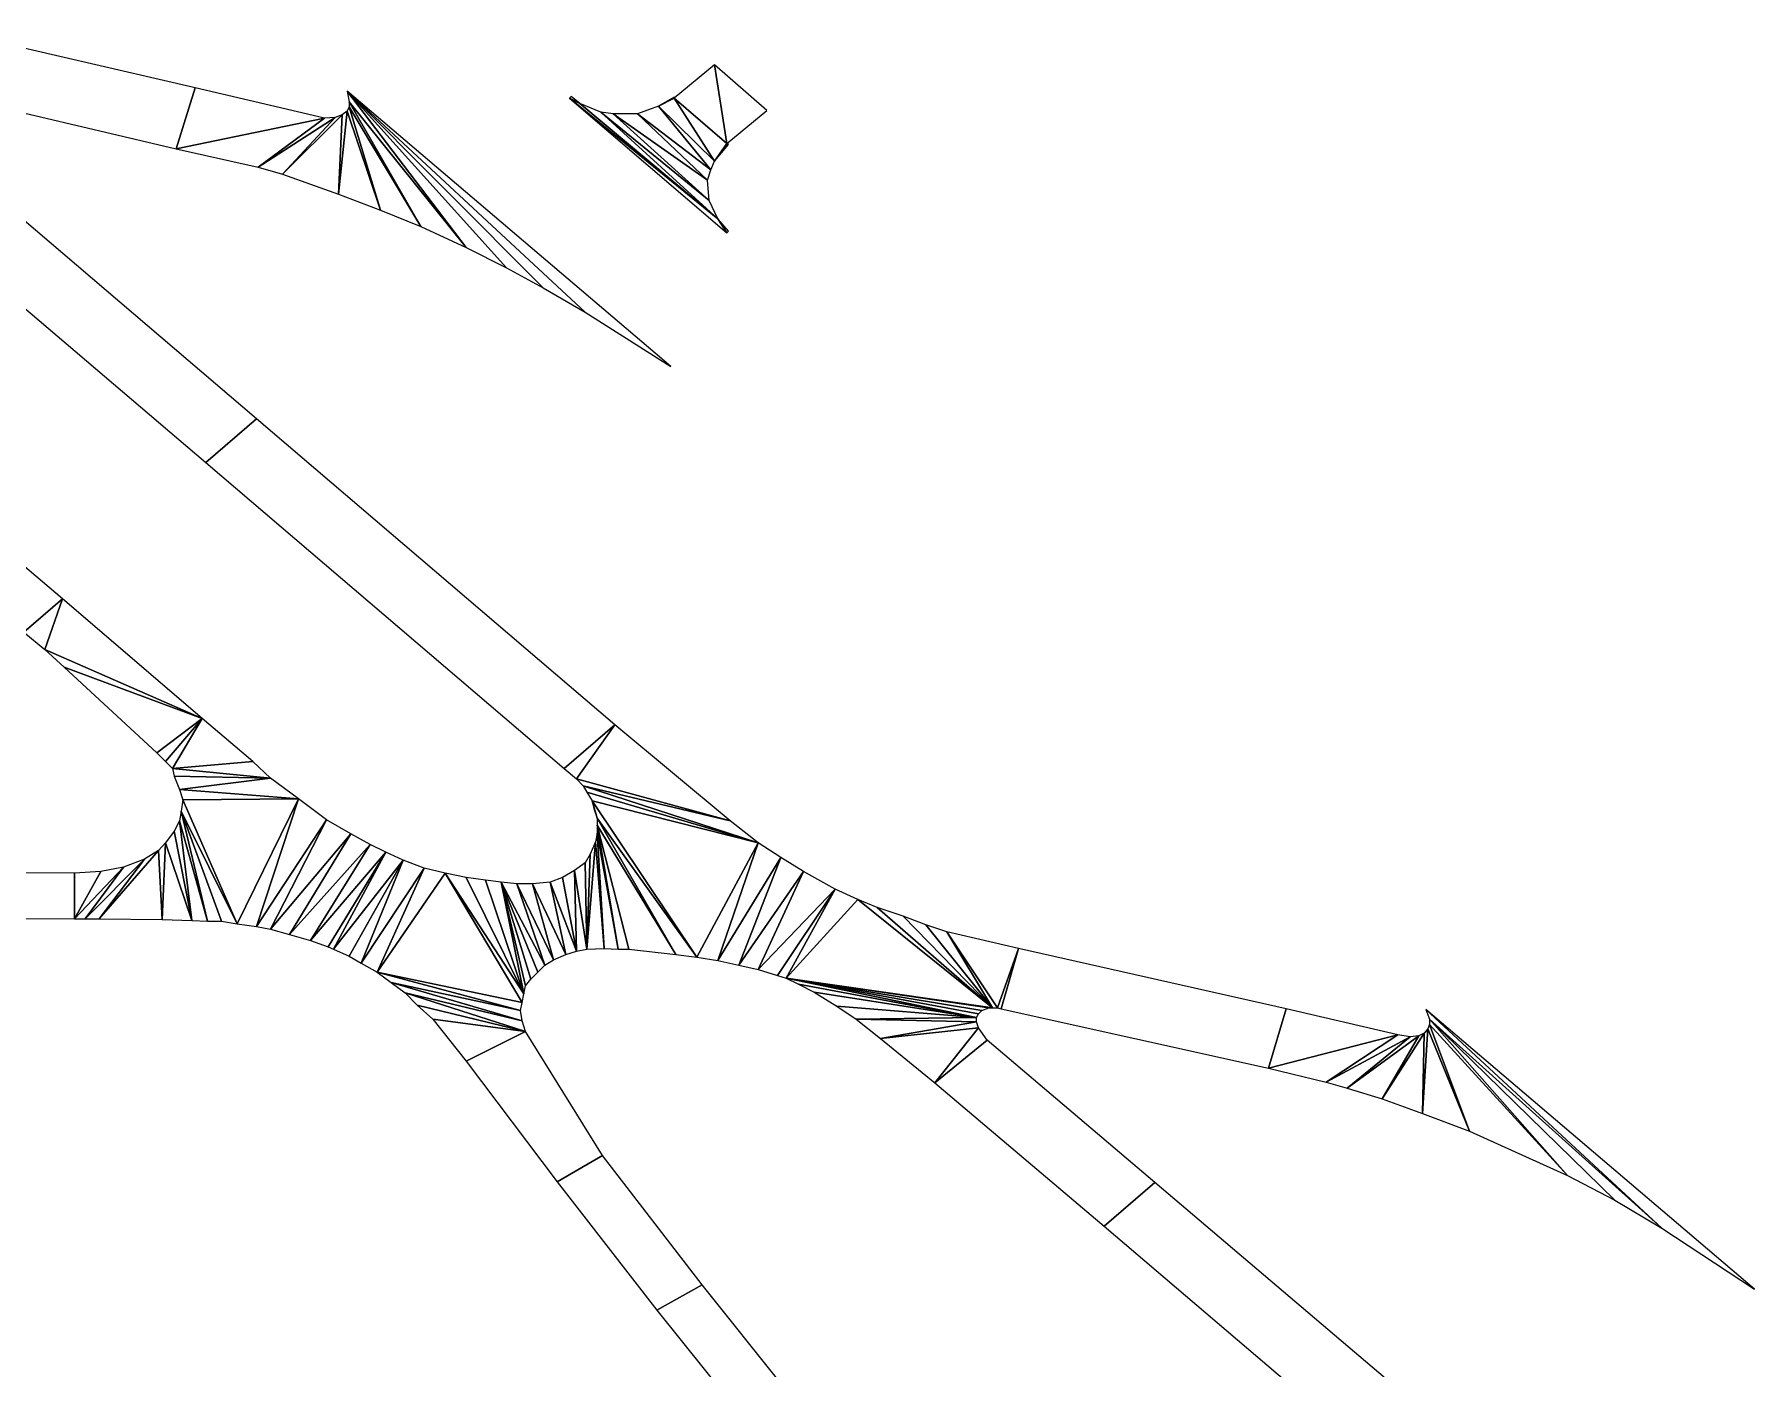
# Model space of a CAD drawing. Extents: x -35426929 to -35396731, y 11996534 to 12011444.
# Drawn here: x -35403262 to -35400522, y 12006600 to 12008725 of the extents above; entities that cross this region are included whole.
import ezdxf

# ---------------------------------------------------------------- set-up
doc = ezdxf.new("R2010")
doc.units = 0

msp = doc.modelspace()

# ---------------------------------------------------------------- linework, layer by layer
at = {"layer": 'mg_to_dxf', "color": 52}
for points in [[(-35403401.17, 12008629.28), (-35403036.45, 12008542.98), (-35403005.83, 12008640.42), (-35403373.33, 12008725.33)], [(-35403217.42, 12007826.08), (-35403217.42, 12007826.08), (-35404208.55, 12008668.26), (-35403278.67, 12007773.18)], [(-35402159.47, 12008551.33), (-35402159.47, 12008551.33), (-35402178.96, 12008676.61), (-35402242.99, 12008623.71)], [(-35402159.47, 12008551.33), (-35402159.47, 12008551.33), (-35402095.44, 12008604.23), (-35402178.96, 12008676.61)], [(-35402799.81, 12008591.7), (-35402799.81, 12008591.7), (-35403005.83, 12008640.42), (-35403036.45, 12008542.98)], [(-35402763.61, 12008634.85), (-35402763.61, 12008634.85), (-35402574.3, 12008385.68), (-35402510.26, 12008353.66)], [(-35402763.61, 12008634.85), (-35402763.61, 12008634.85), (-35402760.83, 12008618.15), (-35402574.3, 12008385.68)], [(-35402763.61, 12008634.85), (-35402763.61, 12008634.85), (-35402510.26, 12008353.66), (-35402451.8, 12008321.64)], [(-35402384.98, 12008282.67), (-35402384.98, 12008282.67), (-35402248.56, 12008196.36), (-35402763.61, 12008634.85)], [(-35402384.98, 12008282.67), (-35402384.98, 12008282.67), (-35402763.61, 12008634.85), (-35402451.8, 12008321.64)], [(-35402393.33, 12008615.36), (-35402393.33, 12008615.36), (-35402407.25, 12008626.5), (-35402410.04, 12008623.71)], [(-35402763.61, 12008602.83), (-35402763.61, 12008602.83), (-35402777.53, 12008470.59), (-35402710.72, 12008445.53)], [(-35402763.61, 12008602.83), (-35402763.61, 12008602.83), (-35402771.97, 12008597.27), (-35402777.53, 12008470.59)], [(-35402760.83, 12008609.79), (-35402760.83, 12008609.79), (-35402763.61, 12008602.83), (-35402710.72, 12008445.53)], [(-35402760.83, 12008618.15), (-35402760.83, 12008618.15), (-35402646.68, 12008419.08), (-35402574.3, 12008385.68)], [(-35402760.83, 12008618.15), (-35402760.83, 12008618.15), (-35402760.83, 12008609.79), (-35402646.68, 12008419.08)], [(-35402760.83, 12008609.79), (-35402760.83, 12008609.79), (-35402710.72, 12008445.53), (-35402646.68, 12008419.08)], [(-35402173.39, 12008431.61), (-35402173.39, 12008431.61), (-35402410.04, 12008623.71), (-35402159.47, 12008409.34)], [(-35402393.33, 12008615.36), (-35402393.33, 12008615.36), (-35402410.04, 12008623.71), (-35402173.39, 12008431.61)], [(-35402359.92, 12008601.44), (-35402359.92, 12008601.44), (-35402393.33, 12008615.36), (-35402173.39, 12008431.61)], [(-35402359.92, 12008601.44), (-35402359.92, 12008601.44), (-35402173.39, 12008431.61), (-35402187.31, 12008460.85)], [(-35402340.43, 12008598.66), (-35402340.43, 12008598.66), (-35402359.92, 12008601.44), (-35402187.31, 12008460.85)], [(-35402340.43, 12008598.66), (-35402340.43, 12008598.66), (-35402187.31, 12008460.85), (-35402190.09, 12008492.86)], [(-35402301.46, 12008598.66), (-35402301.46, 12008598.66), (-35402340.43, 12008598.66), (-35402190.09, 12008492.86)], [(-35402268.05, 12008611.19), (-35402268.05, 12008611.19), (-35402301.46, 12008598.66), (-35402184.53, 12008509.57)], [(-35402301.46, 12008598.66), (-35402301.46, 12008598.66), (-35402190.09, 12008492.86), (-35402184.53, 12008509.57)], [(-35402242.99, 12008623.71), (-35402242.99, 12008623.71), (-35402242.99, 12008625.11), (-35402268.05, 12008611.19)], [(-35402242.99, 12008623.71), (-35402242.99, 12008623.71), (-35402268.05, 12008611.19), (-35402178.96, 12008523.49)], [(-35402268.05, 12008611.19), (-35402268.05, 12008611.19), (-35402184.53, 12008509.57), (-35402178.96, 12008523.49)], [(-35402242.99, 12008623.71), (-35402242.99, 12008623.71), (-35402178.96, 12008523.49), (-35402159.47, 12008551.33)], [(-35403534.8, 12008508.18), (-35402989.12, 12008043.24), (-35402908.39, 12008112.84), (-35403456.85, 12008580.56)], [(-35402799.81, 12008591.7), (-35402799.81, 12008591.7), (-35403036.45, 12008542.98), (-35402905.6, 12008513.74)], [(-35402783.1, 12008593.09), (-35402783.1, 12008593.09), (-35402905.6, 12008513.74), (-35402866.62, 12008502.61)], [(-35402783.1, 12008593.09), (-35402783.1, 12008593.09), (-35402799.81, 12008591.7), (-35402905.6, 12008513.74)], [(-35402771.97, 12008597.27), (-35402771.97, 12008597.27), (-35402866.62, 12008502.61), (-35402777.53, 12008470.59)], [(-35402771.97, 12008597.27), (-35402771.97, 12008597.27), (-35402783.1, 12008593.09), (-35402866.62, 12008502.61)], [(-35402178.96, 12008523.49), (-35402178.96, 12008523.49), (-35402156.69, 12008549.94), (-35402159.47, 12008551.33)], [(-35402173.39, 12008431.61), (-35402173.39, 12008431.61), (-35402159.47, 12008409.34), (-35402156.69, 12008412.12)], [(-35402989.12, 12008043.24), (-35402418.39, 12007556.02), (-35402337.65, 12007625.62), (-35402908.39, 12008112.84)], [(-35403245.26, 12007745.34), (-35403245.26, 12007745.34), (-35403217.42, 12007826.08), (-35403278.67, 12007773.18)], [(-35402994.69, 12007635.37), (-35402994.69, 12007635.37), (-35403217.42, 12007826.08), (-35403245.26, 12007745.34)], [(-35403214.63, 12007717.5), (-35403214.63, 12007717.5), (-35402994.69, 12007635.37), (-35403245.26, 12007745.34)], [(-35403214.63, 12007717.5), (-35403214.63, 12007717.5), (-35403067.08, 12007581.08), (-35402994.69, 12007635.37)], [(-35403053.16, 12007567.16), (-35403053.16, 12007567.16), (-35402994.69, 12007635.37), (-35403067.08, 12007581.08)], [(-35403042.02, 12007556.02), (-35403042.02, 12007556.02), (-35402994.69, 12007635.37), (-35403053.16, 12007567.16)], [(-35403042.02, 12007556.02), (-35403042.02, 12007556.02), (-35402913.95, 12007567.16), (-35402994.69, 12007635.37)], [(-35402398.9, 12007539.32), (-35402398.9, 12007539.32), (-35402337.65, 12007625.62), (-35402418.39, 12007556.02)], [(-35402153.9, 12007472.5), (-35402153.9, 12007472.5), (-35402337.65, 12007625.62), (-35402398.9, 12007539.32)], [(-35402886.11, 12007540.71), (-35402886.11, 12007540.71), (-35402913.95, 12007567.16), (-35403042.02, 12007556.02)], [(-35403039.24, 12007543.49), (-35403039.24, 12007543.49), (-35402886.11, 12007540.71), (-35403042.02, 12007556.02)], [(-35403030.88, 12007522.61), (-35403030.88, 12007522.61), (-35402886.11, 12007540.71), (-35403039.24, 12007543.49)], [(-35403030.88, 12007522.61), (-35403030.88, 12007522.61), (-35402841.57, 12007507.3), (-35402886.11, 12007540.71)], [(-35402387.76, 12007528.18), (-35402387.76, 12007528.18), (-35402153.9, 12007472.5), (-35402398.9, 12007539.32)], [(-35403025.32, 12007505.91), (-35403025.32, 12007505.91), (-35402841.57, 12007507.3), (-35403030.88, 12007522.61)], [(-35403028.1, 12007487.81), (-35403028.1, 12007487.81), (-35402939.01, 12007308.24), (-35403025.32, 12007505.91)], [(-35402939.01, 12007308.24), (-35402939.01, 12007308.24), (-35402841.57, 12007507.3), (-35403025.32, 12007505.91)], [(-35402939.01, 12007308.24), (-35402939.01, 12007308.24), (-35402908.39, 12007304.06), (-35402841.57, 12007507.3)], [(-35402908.39, 12007304.06), (-35402908.39, 12007304.06), (-35402797.02, 12007473.89), (-35402841.57, 12007507.3)], [(-35402109.36, 12007437.7), (-35402109.36, 12007437.7), (-35402153.9, 12007472.5), (-35402387.76, 12007528.18)], [(-35402382.2, 12007518.44), (-35402382.2, 12007518.44), (-35402109.36, 12007437.7), (-35402387.76, 12007528.18)], [(-35402109.36, 12007437.7), (-35402109.36, 12007437.7), (-35402382.2, 12007518.44), (-35402373.84, 12007504.52)], [(-35402373.84, 12007504.52), (-35402373.84, 12007504.52), (-35402371.06, 12007491.99), (-35402365.49, 12007476.68)], [(-35402206.8, 12007255.34), (-35402206.8, 12007255.34), (-35402109.36, 12007437.7), (-35402373.84, 12007504.52)], [(-35402365.49, 12007476.68), (-35402365.49, 12007476.68), (-35402206.8, 12007255.34), (-35402373.84, 12007504.52)], [(-35403030.88, 12007472.5), (-35403030.88, 12007472.5), (-35402986.34, 12007312.42), (-35403028.1, 12007487.81)], [(-35402964.07, 12007312.42), (-35402964.07, 12007312.42), (-35402939.01, 12007308.24), (-35403028.1, 12007487.81)], [(-35403028.1, 12007487.81), (-35403028.1, 12007487.81), (-35402986.34, 12007312.42), (-35402964.07, 12007312.42)], [(-35402240.21, 12007259.52), (-35402240.21, 12007259.52), (-35402206.8, 12007255.34), (-35402365.49, 12007476.68)], [(-35402365.49, 12007465.54), (-35402365.49, 12007465.54), (-35402240.21, 12007259.52), (-35402365.49, 12007476.68)], [(-35403053.16, 12007437.7), (-35403053.16, 12007437.7), (-35403011.4, 12007313.81), (-35403039.24, 12007455.8)], [(-35403039.24, 12007455.8), (-35403039.24, 12007455.8), (-35403011.4, 12007313.81), (-35403030.88, 12007472.5)], [(-35403011.4, 12007313.81), (-35403011.4, 12007313.81), (-35402986.34, 12007312.42), (-35403030.88, 12007472.5)], [(-35402908.39, 12007304.06), (-35402908.39, 12007304.06), (-35402886.11, 12007299.89), (-35402797.02, 12007473.89)], [(-35402886.11, 12007299.89), (-35402886.11, 12007299.89), (-35402758.05, 12007451.62), (-35402797.02, 12007473.89)], [(-35402886.11, 12007299.89), (-35402886.11, 12007299.89), (-35402855.49, 12007291.54), (-35402758.05, 12007451.62)], [(-35402855.49, 12007291.54), (-35402855.49, 12007291.54), (-35402727.42, 12007434.92), (-35402758.05, 12007451.62)], [(-35402368.28, 12007439.09), (-35402368.28, 12007439.09), (-35402354.36, 12007269.26), (-35402365.49, 12007453.01)], [(-35402315.38, 12007267.87), (-35402315.38, 12007267.87), (-35402240.21, 12007259.52), (-35402365.49, 12007465.54)], [(-35402365.49, 12007453.01), (-35402365.49, 12007453.01), (-35402332.08, 12007267.87), (-35402365.49, 12007465.54)], [(-35402365.49, 12007465.54), (-35402365.49, 12007465.54), (-35402332.08, 12007267.87), (-35402315.38, 12007267.87)], [(-35402354.36, 12007269.26), (-35402354.36, 12007269.26), (-35402332.08, 12007267.87), (-35402365.49, 12007453.01)], [(-35403158.95, 12007316.59), (-35403158.95, 12007316.59), (-35403058.73, 12007315.2), (-35403064.29, 12007425.17)], [(-35403086.57, 12007411.25), (-35403086.57, 12007411.25), (-35403158.95, 12007316.59), (-35403064.29, 12007425.17)], [(-35403064.29, 12007425.17), (-35403064.29, 12007425.17), (-35403058.73, 12007315.2), (-35403053.16, 12007437.7)], [(-35403058.73, 12007315.2), (-35403058.73, 12007315.2), (-35403011.4, 12007313.81), (-35403053.16, 12007437.7)], [(-35402855.49, 12007291.54), (-35402855.49, 12007291.54), (-35402822.08, 12007281.79), (-35402727.42, 12007434.92)], [(-35402822.08, 12007281.79), (-35402822.08, 12007281.79), (-35402702.36, 12007422.39), (-35402727.42, 12007434.92)], [(-35402822.08, 12007281.79), (-35402822.08, 12007281.79), (-35402794.24, 12007272.05), (-35402702.36, 12007422.39)], [(-35402785.89, 12007267.87), (-35402785.89, 12007267.87), (-35402702.36, 12007422.39), (-35402794.24, 12007272.05)], [(-35402674.52, 12007409.86), (-35402674.52, 12007409.86), (-35402702.36, 12007422.39), (-35402785.89, 12007267.87)], [(-35402382.2, 12007267.87), (-35402382.2, 12007267.87), (-35402354.36, 12007269.26), (-35402368.28, 12007439.09)], [(-35402376.63, 12007419.6), (-35402376.63, 12007419.6), (-35402382.2, 12007267.87), (-35402368.28, 12007439.09)], [(-35402206.8, 12007255.34), (-35402206.8, 12007255.34), (-35402173.39, 12007249.77), (-35402109.36, 12007437.7)], [(-35402173.39, 12007249.77), (-35402173.39, 12007249.77), (-35402073.16, 12007414.03), (-35402109.36, 12007437.7)], [(-35403197.93, 12007388.98), (-35404779.28, 12007395.94), (-35404779.28, 12007323.55), (-35403197.93, 12007316.59)], [(-35403197.93, 12007316.59), (-35403197.93, 12007316.59), (-35403181.22, 12007316.59), (-35403119.98, 12007398.72)], [(-35403156.17, 12007391.76), (-35403156.17, 12007391.76), (-35403197.93, 12007316.59), (-35403119.98, 12007398.72)], [(-35403181.22, 12007316.59), (-35403181.22, 12007316.59), (-35403158.95, 12007316.59), (-35403086.57, 12007411.25)], [(-35403119.98, 12007398.72), (-35403119.98, 12007398.72), (-35403181.22, 12007316.59), (-35403086.57, 12007411.25)], [(-35402760.83, 12007256.73), (-35402760.83, 12007256.73), (-35402674.52, 12007409.86), (-35402785.89, 12007267.87)], [(-35402741.34, 12007245.6), (-35402741.34, 12007245.6), (-35402674.52, 12007409.86), (-35402760.83, 12007256.73)], [(-35402741.34, 12007245.6), (-35402741.34, 12007245.6), (-35402641.11, 12007397.33), (-35402674.52, 12007409.86)], [(-35402716.28, 12007231.68), (-35402716.28, 12007231.68), (-35402641.11, 12007397.33), (-35402741.34, 12007245.6)], [(-35402716.28, 12007231.68), (-35402716.28, 12007231.68), (-35402607.71, 12007388.98), (-35402641.11, 12007397.33)], [(-35402421.17, 12007382.02), (-35402421.17, 12007382.02), (-35402398.9, 12007265.09), (-35402401.68, 12007393.15)], [(-35402401.68, 12007393.15), (-35402401.68, 12007393.15), (-35402382.2, 12007267.87), (-35402384.98, 12007405.68)], [(-35402398.9, 12007265.09), (-35402398.9, 12007265.09), (-35402382.2, 12007267.87), (-35402401.68, 12007393.15)], [(-35402384.98, 12007405.68), (-35402384.98, 12007405.68), (-35402382.2, 12007267.87), (-35402376.63, 12007419.6)], [(-35402173.39, 12007249.77), (-35402173.39, 12007249.77), (-35402139.98, 12007242.81), (-35402073.16, 12007414.03)], [(-35402139.98, 12007242.81), (-35402139.98, 12007242.81), (-35402036.97, 12007391.76), (-35402073.16, 12007414.03)], [(-35403156.17, 12007391.76), (-35403156.17, 12007391.76), (-35403197.93, 12007388.98), (-35403197.93, 12007316.59)], [(-35402716.28, 12007231.68), (-35402716.28, 12007231.68), (-35402485.21, 12007182.96), (-35402607.71, 12007388.98)], [(-35402485.21, 12007182.96), (-35402485.21, 12007182.96), (-35402482.42, 12007196.88), (-35402607.71, 12007388.98)], [(-35402574.3, 12007382.02), (-35402574.3, 12007382.02), (-35402607.71, 12007388.98), (-35402482.42, 12007196.88)], [(-35402482.42, 12007196.88), (-35402482.42, 12007196.88), (-35402543.67, 12007377.84), (-35402574.3, 12007382.02)], [(-35402482.42, 12007196.88), (-35402482.42, 12007196.88), (-35402518.62, 12007375.06), (-35402543.67, 12007377.84)], [(-35402449.01, 12007242.81), (-35402449.01, 12007242.81), (-35402493.56, 12007372.27), (-35402518.62, 12007375.06)], [(-35402460.15, 12007231.68), (-35402460.15, 12007231.68), (-35402449.01, 12007242.81), (-35402518.62, 12007375.06)], [(-35402471.29, 12007220.54), (-35402471.29, 12007220.54), (-35402460.15, 12007231.68), (-35402518.62, 12007375.06)], [(-35402479.64, 12007209.41), (-35402479.64, 12007209.41), (-35402471.29, 12007220.54), (-35402518.62, 12007375.06)], [(-35402482.42, 12007196.88), (-35402482.42, 12007196.88), (-35402479.64, 12007209.41), (-35402518.62, 12007375.06)], [(-35402435.09, 12007251.17), (-35402435.09, 12007251.17), (-35402468.5, 12007372.27), (-35402493.56, 12007372.27)], [(-35402449.01, 12007242.81), (-35402449.01, 12007242.81), (-35402435.09, 12007251.17), (-35402493.56, 12007372.27)], [(-35402415.6, 12007259.52), (-35402415.6, 12007259.52), (-35402440.66, 12007375.06), (-35402468.5, 12007372.27)], [(-35402435.09, 12007251.17), (-35402435.09, 12007251.17), (-35402415.6, 12007259.52), (-35402468.5, 12007372.27)], [(-35402421.17, 12007382.02), (-35402421.17, 12007382.02), (-35402440.66, 12007375.06), (-35402398.9, 12007265.09)], [(-35402415.6, 12007259.52), (-35402415.6, 12007259.52), (-35402398.9, 12007265.09), (-35402440.66, 12007375.06)], [(-35402139.98, 12007242.81), (-35402139.98, 12007242.81), (-35402109.36, 12007235.85), (-35402036.97, 12007391.76)], [(-35402109.36, 12007235.85), (-35402109.36, 12007235.85), (-35401986.86, 12007363.92), (-35402036.97, 12007391.76)], [(-35402109.36, 12007235.85), (-35402109.36, 12007235.85), (-35402078.73, 12007226.11), (-35401986.86, 12007363.92)], [(-35402064.81, 12007221.93), (-35402064.81, 12007221.93), (-35401986.86, 12007363.92), (-35402078.73, 12007226.11)], [(-35401950.66, 12007347.22), (-35401950.66, 12007347.22), (-35401986.86, 12007363.92), (-35402064.81, 12007221.93)], [(-35401736.29, 12007174.6), (-35401736.29, 12007174.6), (-35401950.66, 12007347.22), (-35402064.81, 12007221.93)], [(-35401920.04, 12007334.69), (-35401920.04, 12007334.69), (-35401950.66, 12007347.22), (-35401736.29, 12007174.6)], [(-35401736.29, 12007174.6), (-35401736.29, 12007174.6), (-35401878.28, 12007320.77), (-35401920.04, 12007334.69)], [(-35401878.28, 12007320.77), (-35401878.28, 12007320.77), (-35401736.29, 12007174.6), (-35401842.09, 12007306.85)], [(-35401736.29, 12007174.6), (-35401736.29, 12007174.6), (-35401808.68, 12007295.71), (-35401842.09, 12007306.85)], [(-35401727.94, 12007174.6), (-35401727.94, 12007174.6), (-35401694.53, 12007269.26), (-35401808.68, 12007295.71)], [(-35401736.29, 12007174.6), (-35401736.29, 12007174.6), (-35401727.94, 12007174.6), (-35401808.68, 12007295.71)], [(-35401727.94, 12007174.6), (-35401727.94, 12007174.6), (-35401722.37, 12007173.21), (-35401694.53, 12007269.26)], [(-35401296.41, 12007078.55), (-35401268.57, 12007173.21), (-35401694.53, 12007269.26), (-35401722.37, 12007173.21)], [(-35402487.99, 12007170.43), (-35402487.99, 12007170.43), (-35402485.21, 12007182.96), (-35402716.28, 12007231.68)], [(-35402694.01, 12007214.97), (-35402694.01, 12007214.97), (-35402487.99, 12007170.43), (-35402716.28, 12007231.68)], [(-35402485.21, 12007153.72), (-35402485.21, 12007153.72), (-35402487.99, 12007170.43), (-35402694.01, 12007214.97)], [(-35402671.74, 12007198.27), (-35402671.74, 12007198.27), (-35402485.21, 12007153.72), (-35402694.01, 12007214.97)], [(-35402064.81, 12007221.93), (-35402064.81, 12007221.93), (-35401761.35, 12007159.29), (-35401758.56, 12007164.86)], [(-35402064.81, 12007221.93), (-35402064.81, 12007221.93), (-35401758.56, 12007164.86), (-35401753, 12007170.43)], [(-35402064.81, 12007221.93), (-35402064.81, 12007221.93), (-35401753, 12007170.43), (-35401741.86, 12007174.6)], [(-35402064.81, 12007221.93), (-35402064.81, 12007221.93), (-35402045.32, 12007212.19), (-35401761.35, 12007159.29)], [(-35401736.29, 12007174.6), (-35401736.29, 12007174.6), (-35402064.81, 12007221.93), (-35401741.86, 12007174.6)], [(-35402045.32, 12007212.19), (-35402045.32, 12007212.19), (-35402020.27, 12007199.66), (-35401761.35, 12007159.29)], [(-35402479.64, 12007137.02), (-35402479.64, 12007137.02), (-35402485.21, 12007153.72), (-35402671.74, 12007198.27)], [(-35402652.25, 12007178.78), (-35402652.25, 12007178.78), (-35402479.64, 12007137.02), (-35402671.74, 12007198.27)], [(-35402479.64, 12007137.02), (-35402479.64, 12007137.02), (-35402652.25, 12007178.78), (-35402627.19, 12007156.51)], [(-35402020.27, 12007199.66), (-35402020.27, 12007199.66), (-35401984.07, 12007177.39), (-35401761.35, 12007159.29)], [(-35401984.07, 12007177.39), (-35401984.07, 12007177.39), (-35401953.45, 12007156.51), (-35401761.35, 12007159.29)], [(-35402627.19, 12007156.51), (-35402627.19, 12007156.51), (-35402574.3, 12007089.69), (-35402479.64, 12007137.02)], [(-35401761.35, 12007159.29), (-35401761.35, 12007159.29), (-35401953.45, 12007156.51), (-35401761.35, 12007152.33)], [(-35401953.45, 12007156.51), (-35401953.45, 12007156.51), (-35401914.47, 12007125.88), (-35401761.35, 12007152.33)], [(-35401761.35, 12007152.33), (-35401761.35, 12007152.33), (-35401914.47, 12007125.88), (-35401758.56, 12007142.59)], [(-35401090.39, 12007131.45), (-35401090.39, 12007131.45), (-35401268.57, 12007173.21), (-35401296.41, 12007078.55)], [(-35400669.99, 12006823.81), (-35400669.99, 12006823.81), (-35401045.84, 12007171.82), (-35401040.27, 12007156.51)], [(-35400669.99, 12006823.81), (-35400669.99, 12006823.81), (-35400522.44, 12006726.37), (-35401045.84, 12007171.82)], [(-35401040.27, 12007148.16), (-35401040.27, 12007148.16), (-35401043.06, 12007141.2), (-35400976.24, 12006978.33)], [(-35401040.27, 12007156.51), (-35401040.27, 12007156.51), (-35400820.33, 12006907.33), (-35400745.16, 12006868.36)], [(-35401040.27, 12007156.51), (-35401040.27, 12007156.51), (-35401040.27, 12007148.16), (-35400820.33, 12006907.33)], [(-35400669.99, 12006823.81), (-35400669.99, 12006823.81), (-35401040.27, 12007156.51), (-35400745.16, 12006868.36)], [(-35401040.27, 12007148.16), (-35401040.27, 12007148.16), (-35400976.24, 12006978.33), (-35400820.33, 12006907.33)], [(-35402357.14, 12006939.35), (-35402479.64, 12007137.02), (-35402574.3, 12007089.69), (-35402429.53, 12006897.59)], [(-35401914.47, 12007125.88), (-35401914.47, 12007125.88), (-35401828.17, 12007054.89), (-35401758.56, 12007142.59)], [(-35401758.56, 12007142.59), (-35401758.56, 12007142.59), (-35401828.17, 12007054.89), (-35401744.64, 12007123.1)], [(-35401828.17, 12007054.89), (-35401558.11, 12006826.6), (-35401477.37, 12006896.2), (-35401744.64, 12007123.1)], [(-35401090.39, 12007131.45), (-35401090.39, 12007131.45), (-35401296.41, 12007078.55), (-35401204.53, 12007056.28)], [(-35401070.9, 12007128.67), (-35401070.9, 12007128.67), (-35401090.39, 12007131.45), (-35401204.53, 12007056.28)], [(-35401070.9, 12007128.67), (-35401070.9, 12007128.67), (-35401204.53, 12007056.28), (-35401171.12, 12007046.54)], [(-35401056.98, 12007130.06), (-35401056.98, 12007130.06), (-35401171.12, 12007046.54), (-35401115.44, 12007029.83)], [(-35401056.98, 12007130.06), (-35401056.98, 12007130.06), (-35401070.9, 12007128.67), (-35401171.12, 12007046.54)], [(-35401048.63, 12007134.24), (-35401048.63, 12007134.24), (-35401115.44, 12007029.83), (-35401051.41, 12007006.17)], [(-35401048.63, 12007134.24), (-35401048.63, 12007134.24), (-35401056.98, 12007130.06), (-35401115.44, 12007029.83)], [(-35401043.06, 12007141.2), (-35401043.06, 12007141.2), (-35401051.41, 12007006.17), (-35400976.24, 12006978.33)], [(-35401043.06, 12007141.2), (-35401043.06, 12007141.2), (-35401048.63, 12007134.24), (-35401051.41, 12007006.17)], [(-35402198.45, 12006733.33), (-35402357.14, 12006939.35), (-35402429.53, 12006897.59), (-35402270.83, 12006692.96)], [(-35401558.11, 12006826.6), (-35400745.16, 12006133.36), (-35400661.64, 12006202.96), (-35401477.37, 12006896.2)], [(-35401811.46, 12006248.9), (-35402198.45, 12006733.33), (-35402270.83, 12006692.96), (-35401881.06, 12006207.14)]]:
    msp.add_3dface(points, dxfattribs=at)

doc.saveas('drawing.dxf')
